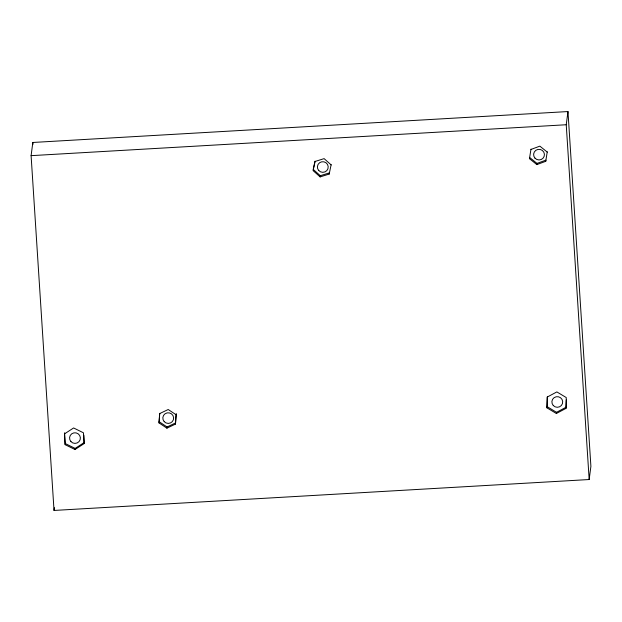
<?xml version="1.0" encoding="UTF-8"?>
<svg xmlns="http://www.w3.org/2000/svg" width="622" height="622" viewBox="0 0 622 622"><rect width="100%" height="100%" fill="white"/><g stroke="black" fill="none" stroke-linecap="round" stroke-linejoin="round"><path stroke-width="0.93" d="M546.971 407.853L547.228 397.054L556.869 391.914L566.261 397.567L566.004 408.366L556.363 413.506L546.971 407.853L547.36 396.766M566.004 408.366L566.331 399.977M159.014 422.921L159.66 413.599L168.204 409.509L176.104 414.757L175.466 424.087L166.921 428.169L159.014 422.921L159.753 413.335M175.466 424.087L176.267 413.568M31.1 155.655L32.834 142.469L567.972 111.556L590.9 466.344L589.166 479.531L54.028 510.444L31.1 155.655L566.238 124.742L567.972 111.556M54.028 510.444L54.394 507.622M83.838 435.283L84.157 443.587L75.005 449.519L65.154 444.683L64.61 432.788M75.005 449.519L75.153 448.415L84.304 442.475M166.921 428.169L167.077 426.98L175.622 422.898M331.145 164.651L329.193 174.067L320.136 176.905L320.291 175.715L313.231 169.409L315.02 161.191M329.193 174.067L329.349 172.877L320.291 175.715M536.833 164.605L529.454 158.657L529.61 157.467L536.996 163.407L536.833 164.605L545.735 161.316L547.251 151.822M545.735 161.316L545.891 160.126L536.996 163.407M556.363 413.506L556.519 412.316L566.16 407.177M529.454 158.657L530.978 149.163M530.97 149.435L539.865 146.147L547.251 152.087M65.302 443.572L75.153 448.415M547.135 406.656L556.519 412.316M159.178 421.732L167.077 426.98M331.184 164.931L324.116 158.633L315.066 161.463L313.068 170.599L320.136 176.905M566.238 124.742L589.166 479.531M84.157 443.587L83.457 432.803L73.614 427.959L64.463 433.899L65.154 444.683M32.834 142.469L32.958 144.405M318.775 170.552A5.411 5.31 7.5 0 0 327.942 168.702A5.411 5.31 7.5 0 0 321.691 161.821A5.411 5.31 7.5 0 0 318.775 170.552M164.208 421.63A5.411 5.31 7.5 0 0 173.375 419.78A5.411 5.31 7.5 0 0 167.124 412.891A5.411 5.31 7.5 0 0 164.208 421.63M553.261 405.497A5.411 5.31 7.5 0 0 562.436 403.647A5.411 5.31 7.5 0 0 556.177 396.766A5.411 5.31 7.5 0 0 553.261 405.497M534.998 158.167A5.411 5.31 7.5 0 0 544.164 156.316A5.411 5.31 7.5 0 0 537.913 149.428A5.411 5.31 7.5 0 0 534.998 158.167M70.947 441.612A5.411 5.31 7.5 0 0 80.114 439.762A5.411 5.31 7.5 0 0 73.862 432.873A5.411 5.31 7.5 0 0 70.947 441.612"/></g></svg>
